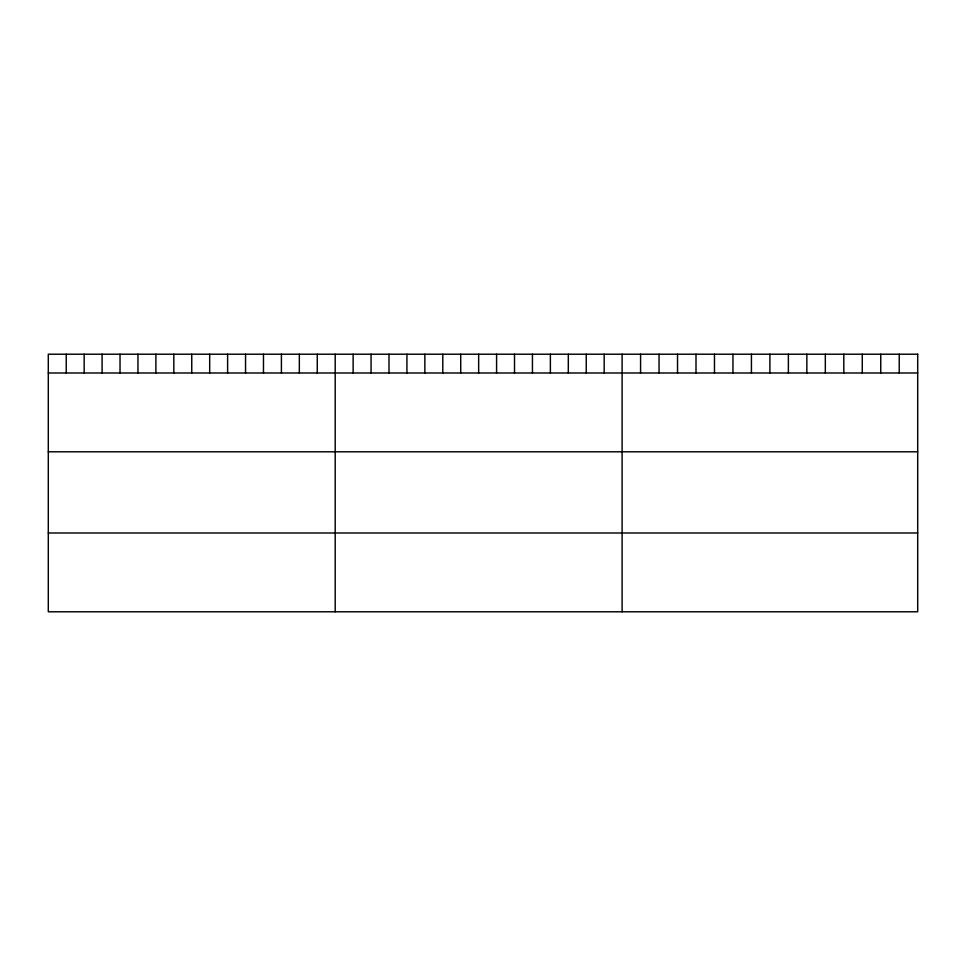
<?xml version="1.0" encoding="UTF-8"?>
<svg xmlns="http://www.w3.org/2000/svg" width="966" height="966" viewBox="0 0 966 966"><rect width="100%" height="100%" fill="white"/><g stroke="black" fill="none" stroke-linecap="round" stroke-linejoin="round"><path stroke-width="1.45" d="M48.3 372.985L917.7 372.985M48.3 451.798L917.7 451.798M48.3 532.99L917.7 532.99M899.225 354.208L899.225 372.985M880.75 354.208L880.75 372.985M862.276 354.208L862.276 372.985M843.801 354.208L843.801 372.985M825.326 354.208L825.326 372.985M806.852 354.208L806.852 372.985M788.377 354.208L788.377 372.985M769.902 354.208L769.902 372.985M751.427 354.208L751.427 372.985M732.952 354.208L732.952 372.985M714.478 354.208L714.478 372.985M696.003 354.208L696.003 372.985M677.528 354.208L677.528 372.985M659.053 354.208L659.053 372.985M640.579 354.208L640.579 372.985M622.104 354.208L622.104 611.792M604.173 354.208L604.173 372.985M586.241 354.208L586.241 372.985M568.31 354.208L568.31 372.985M550.379 354.208L550.379 372.985M532.447 354.208L532.447 372.985M514.516 354.208L514.516 372.985M496.584 354.208L496.584 372.985M478.653 354.208L478.653 372.985M460.722 354.208L460.722 372.985M442.79 354.208L442.79 372.985M424.859 354.208L424.859 372.985M406.928 354.208L406.928 372.985M388.996 354.208L388.996 372.985M371.065 354.208L371.065 372.985M353.133 354.208L353.133 372.985M335.202 354.208L335.202 611.792M317.271 354.208L317.271 372.985M299.339 354.208L299.339 372.985M281.408 354.208L281.408 372.985M263.476 354.208L263.476 372.985M245.545 354.208L245.545 372.985M227.614 354.208L227.614 372.985M209.682 354.208L209.682 372.985M191.751 354.208L191.751 372.985M173.82 354.208L173.82 372.985M155.888 354.208L155.888 372.985M137.957 354.208L137.957 372.985M120.026 354.208L120.026 372.985M102.094 354.208L102.094 372.985M84.163 354.208L84.163 372.985M66.231 354.208L66.231 372.985M917.7 354.208L48.3 354.208L48.3 611.792L917.7 611.792L917.7 354.208"/></g></svg>
